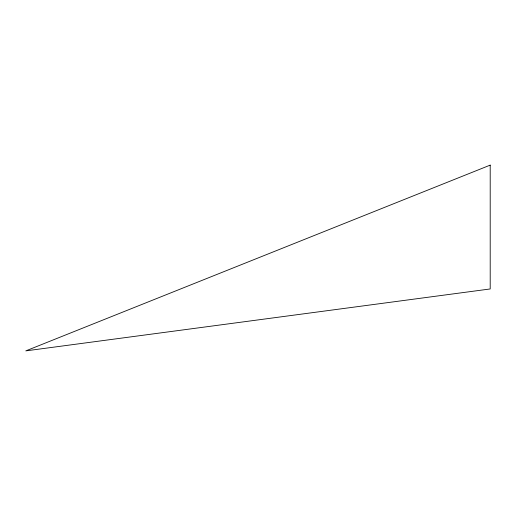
<?xml version="1.0" encoding="UTF-8"?>
<svg xmlns="http://www.w3.org/2000/svg" width="516" height="516" viewBox="0 0 516 516"><rect width="100%" height="100%" fill="white"/><g stroke="black" fill="none" stroke-linecap="round" stroke-linejoin="round"><path stroke-width="0.77" d="M490.2 165.12L25.8 350.88L490.2 288.96L490.2 165.12"/></g></svg>
